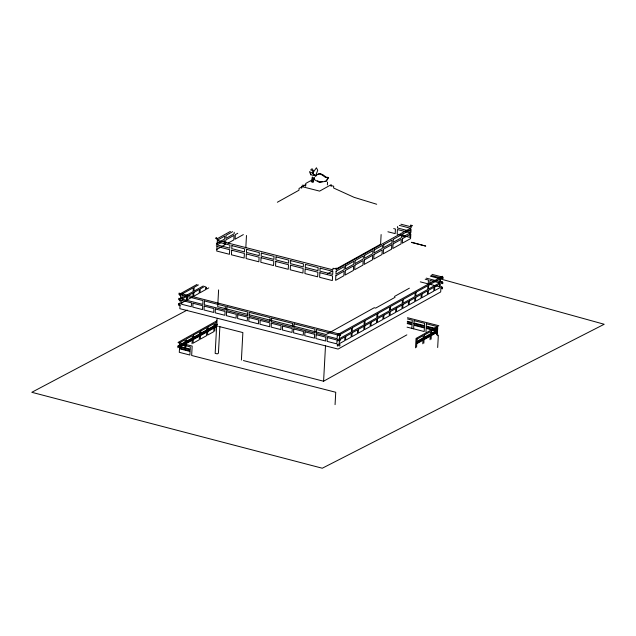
<?xml version="1.0" encoding="UTF-8"?>
<svg xmlns="http://www.w3.org/2000/svg" width="636" height="636" viewBox="0 0 636 636"><rect width="100%" height="100%" fill="white"/><g stroke="black" fill="none" stroke-linecap="round" stroke-linejoin="round"><path stroke-width="0.95" d="M431.939 274.362L443.117 277.216L443.046 278.52L441.44 278.115L442.386 277.582L442.449 276.278L337.955 334.457L337.883 335.768L338.829 335.236L340.443 335.649L340.514 334.345L179.05 293.124L178.978 294.436L180.592 294.85L180.386 298.697L178.772 298.292L178.7 299.596L180.314 300.009L180.107 303.865L178.493 303.452L178.422 304.755L180.036 305.169L179.845 308.683L338.074 349.069L440.684 291.948L440.875 288.434L442.489 288.847L442.561 287.536L440.947 287.13L441.893 286.598L441.821 287.909M186.467 300.319L186.674 296.471L181.96 299.095M184.758 347.828L185.203 339.656L178.994 343.106M185.807 347.24L185.998 343.686M186.03 343.098L186.094 341.977M186.125 341.389L186.253 339.067L192.454 335.617L192.016 343.79M205.698 286.812L205.539 289.698L200.038 292.767L200.253 288.911L204.927 286.303M206.501 287.297L206.398 289.221L208.759 287.909M216.606 239.088L216.693 237.53L215.405 238.246L217.393 238.746L217.305 240.305L332.922 269.823L333.002 268.265L334.989 268.766L336.269 268.05L336.19 269.608L411.158 227.871L411.246 226.313L412.533 225.597L410.546 225.088L410.466 226.647L400.911 224.214M214.825 331.086L215.27 322.913L216.82 322.047M217.035 318.843L215.167 353.362L217.226 353.886L218.426 353.211L219.865 326.713M218.601 289.921L217.695 306.663L247.444 314.303M225.557 244.51L225.812 239.923L234.056 235.336L233.81 239.923L228.03 243.135M234.223 232.259L234.143 233.778L225.891 238.365L226.058 235.336L232.657 231.663M245.798 248.064L246.482 235.471M241.402 360.055L242.865 332.572L218.712 326.403M301.655 188.28L301.75 186.563L319.614 191.118L331.205 184.671L331.11 186.396M305.582 186.316L305.733 183.462L314.303 178.692M310.654 174.876L310.694 174.057M311.95 181.347L312.149 177.675M314.446 179.106L314.478 178.525M327.373 184.917L327.532 182.071M243.429 360.572L323.589 381.226L325.497 345.889M335.069 404.647L335.736 392.261L191.659 355.484L192.167 346.071L178.016 342.462L216.812 320.854M339.354 340.888L339.195 343.774L344.696 340.713L344.903 336.857L339.401 339.926M381.123 234.557L380.598 244.24L336.039 269.052M397.58 226.519L397.5 227.99L410.212 231.234L410.379 228.205L399.36 225.39M410.085 233.714L409.886 237.379L397.166 234.135L397.413 229.548L410.133 232.792M411.842 328.367L412.033 324.813L407.231 323.581M413.631 328.82L413.829 325.266L424.387 327.961L424.188 331.515L407.072 327.15M415.531 347.836L416.047 338.424L438.856 325.727L407.501 317.722M416.588 347.248L416.779 343.694L422.98 340.236L422.789 343.798M423.838 343.209L424.029 339.656L430.238 336.198L430.039 339.759M425.985 331.976L426.176 328.422L436.749 331.118L436.558 334.671M431.097 339.171L431.288 335.617L437.488 332.159L437.298 335.721M439.595 283.855L439.436 286.741L429.753 284.268L429.96 280.412L439.651 282.885M437.679 347.518L438.347 335.132M442.1 282.75L442.171 281.438L441.225 281.963L442.839 282.376L442.767 283.688L441.153 283.274M312.626 173.199L316.426 167.777L317.73 170.321L315.647 175.552M313.365 177.977L312.761 181.562L313.135 182.119L311.115 181.61L313.667 181.824L313.294 181.26L313.898 177.675M314.462 177.627L313.914 179.4L319.224 182.301L325.886 181.34L328.104 177.929L325.489 177.388L320.886 174.2L318.103 173.962M312.348 171.267L312.936 170.44M315.536 176.204L316.609 174.86L319.995 173.541L323.112 174.876L326.022 177.094L328.605 177.516L326.419 181.045L324.519 181.324M317.141 174.566L316.068 175.902L313.548 174.296M311.648 181.308L312.483 181.053L312.379 176.951M305.876 184.655L299.055 188.447L298.96 190.236L277.352 202.248M217.472 238.603L230.399 231.409M217.345 240.185L224.77 236.051L224.603 239.08L216.359 243.675M216.28 245.234L220.962 242.626M222.99 241.497L224.524 240.639L224.277 245.226L216.852 249.36M237.761 233.269L235.344 234.62L235.089 239.208L243.342 234.612M197.049 284.419L179.718 294.063L179.646 295.374L180.592 294.85M181.451 294.373L193.312 287.766L193.106 291.622L181.244 298.22M198.408 284.928L194.171 287.289L193.956 291.145L203.281 285.954M180.386 298.697L179.439 299.23L179.368 300.534L180.314 300.009M180.107 303.865L179.161 304.39L179.09 305.693L180.036 305.169M181.745 302.951L185.68 300.756M177.818 346.016L217.274 324.05M177.786 346.604L217.242 324.638M177.73 347.725L217.178 325.759M179.36 347.383L217.146 326.348M327.468 273.822L332.612 270.96M394.439 296.487L409.377 288.172M395.051 297.322L375.685 308.102L374.238 307.737L326.117 334.528L249.36 314.796M323.589 381.226L406.849 334.87M187.222 310.058L31.8 392.301L322.285 468.223L604.2 324.265L430.31 276.135M322.611 181.594L319.757 182.007L317.483 180.767M302.148 185.227L305.733 185.37M407.35 321.275L412.16 322.5L412.287 320.186L407.477 318.962M311.553 170.337C309.629 170.321 311.918 168.254 312.546 169.081L313.365 171.545L312.705 173.771M330.839 185.497L333.709 186.229L333.614 188.018L354.069 197.327L376.695 204.251M393.692 228.594L395.433 229.04L395.187 233.627L387.912 231.774M411.373 242.419L425.746 246.084L411.627 242.252M431.128 275.483L439.929 277.725L439.715 281.581L437.004 280.889M426.271 278.147L436.097 280.659M425.198 279.196L428.449 280.031L428.243 283.887L420.317 281.859M407.318 321.88L412.128 323.104L412.064 324.225L407.263 322.993M181.824 300.391L181.61 304.247L191.301 306.719L191.508 302.863L181.824 300.391M182.103 295.231L181.896 299.087L202.773 304.413L202.979 300.566L182.103 295.231M179.487 348.767L179.296 352.328L189.87 355.023L190.061 351.47L179.487 348.767M179.583 347.057L179.519 348.178L190.092 350.881L190.156 349.76L179.583 347.057M179.742 344.148L179.614 346.461L190.188 349.156L190.315 346.851L179.742 344.148M187.533 295.994L187.318 299.842L192.819 296.781L193.034 292.926L187.533 295.994M193.018 303.253L192.811 307.109L202.494 309.581L202.701 305.725L193.018 303.253M193.893 292.449L193.678 296.304L199.179 293.244L199.394 289.388L193.893 292.449M193.503 335.029L193.066 343.202L199.267 339.751L199.712 331.579L193.503 335.029M200.761 330.99L200.316 339.163L206.517 335.713L206.962 327.54L200.761 330.99M204.212 306.107L204.005 309.963L213.688 312.435L213.895 308.579L204.212 306.107M204.49 300.947L204.283 304.803L225.16 310.13L225.375 306.274L204.49 300.947M208.012 326.952L207.575 335.124L213.775 331.674L214.221 323.501L208.012 326.952M216.971 246.45L216.725 251.037L229.445 254.289L229.691 249.702L216.971 246.45M217.218 241.863L217.059 244.892L229.771 248.143L229.938 245.114L217.218 241.863M215.405 308.969L215.199 312.817L224.882 315.289L225.088 311.441L215.405 308.969M226.599 311.823L226.392 315.679L236.075 318.151L236.29 314.295L226.599 311.823M226.877 306.663L226.67 310.519L247.555 315.846L247.762 311.99L226.877 306.663M231.671 250.202L231.425 254.79L244.145 258.041L244.391 253.454L231.671 250.202M231.917 245.615L231.758 248.644L244.478 251.896L244.637 248.867L231.917 245.615M237.792 314.685L237.586 318.533L247.269 321.005L247.484 317.157L237.792 314.685M246.37 253.955L246.124 258.542L258.844 261.793L259.091 257.206L246.37 253.955M246.617 249.368L246.458 252.397L259.178 255.648L259.337 252.619L246.617 249.368M248.986 317.539L248.779 321.395L258.47 323.867L258.677 320.011L248.986 317.539M249.272 312.379L249.058 316.227L269.942 321.562L270.149 317.706L249.272 312.379M261.07 257.707L260.824 262.294L273.544 265.546L273.79 260.959L261.07 257.707M261.317 253.12L261.158 256.149L273.877 259.401L274.036 256.364L261.317 253.12M260.188 320.393L259.973 324.249L269.664 326.721L269.871 322.865L260.188 320.393M271.381 323.255L271.175 327.111L280.858 329.583L281.064 325.727L271.381 323.255M271.659 318.095L271.453 321.943L292.329 327.278L292.536 323.422L271.659 318.095M275.77 261.46L275.523 266.047L288.243 269.298L288.49 264.711L275.77 261.46M276.016 256.872L275.857 259.901L288.577 263.153L288.736 260.116L276.016 256.872M282.575 326.109L282.368 329.965L292.051 332.437L292.258 328.581L282.575 326.109M290.469 265.212L290.223 269.799L302.943 273.051L303.189 268.464L290.469 265.212M290.716 260.625L290.557 263.654L303.277 266.905L303.436 263.868L290.716 260.625M293.768 328.971L293.562 332.827L303.245 335.299L303.452 331.443L293.768 328.971M294.047 323.811L293.84 327.659L314.717 332.994L314.931 329.138L294.047 323.811M305.169 268.964L304.922 273.552L317.642 276.803L317.889 272.216L305.169 268.964M305.423 264.377L305.256 267.406L317.976 270.658L318.135 267.621L305.423 264.377M304.962 331.825L304.755 335.681L314.438 338.153L314.645 334.298L304.962 331.825M316.156 334.687L315.949 338.535L325.632 341.007L325.847 337.16L316.156 334.687M316.434 329.52L316.227 333.375L337.112 338.71L337.319 334.854L316.434 329.52M319.868 272.717L319.622 277.304L332.342 280.555L332.588 275.96L319.868 272.717M320.123 268.13L319.956 271.159L332.676 274.41L332.835 271.373L320.123 268.13M327.349 337.541L327.143 341.397L336.826 343.869L337.04 340.014L327.349 337.541M335.856 275.754L335.609 280.341L343.853 275.754L344.1 271.167L335.856 275.754M336.102 271.167L335.943 274.195L344.187 269.608L344.354 266.579L336.102 271.167M337.39 344.784L337.319 346.087L338.265 345.563L339.878 345.976L339.95 344.664L338.336 344.251L337.39 344.784M337.668 339.616L337.605 340.928L338.551 340.403L340.157 340.809L340.228 339.505L338.614 339.091L337.668 339.616M339.688 334.759L339.473 338.614L351.334 332.008L351.549 328.16L339.688 334.759M345.388 270.451L345.141 275.038L353.385 270.443L353.632 265.856L345.388 270.451M345.634 265.864L345.475 268.893L353.719 264.298L353.886 261.269L345.634 265.864M345.761 336.38L345.555 340.236L351.056 337.175L351.263 333.32L345.761 336.38M354.92 265.14L354.673 269.728L362.918 265.14L363.164 260.553L354.92 265.14M355.166 260.553L355.007 263.582L363.251 258.995L363.418 255.958L355.166 260.553M352.121 332.843L351.915 336.698L357.416 333.63L357.623 329.782L352.121 332.843M352.4 327.683L352.193 331.531L364.054 324.932L364.261 321.077L352.4 327.683M358.481 329.297L358.275 333.153L363.776 330.092L363.983 326.236L358.481 329.297M364.452 259.838L364.205 264.425L372.45 259.83L372.696 255.243L364.452 259.838M364.698 255.243L364.539 258.28L372.783 253.685L372.95 250.656L364.698 255.243M364.841 325.759L364.635 329.615L370.136 326.554L370.343 322.698L364.841 325.759M365.12 320.6L364.913 324.455L376.774 317.849L376.981 313.993L365.12 320.6M373.984 254.527L373.737 259.114L381.982 254.519L382.228 249.932L373.984 254.527M374.23 249.94L374.071 252.969L382.315 248.382L382.482 245.345L374.23 249.94M371.201 322.221L370.995 326.069L376.496 323.009L376.703 319.153L371.201 322.221M377.561 318.676L377.355 322.531L382.856 319.471L383.063 315.615L377.561 318.676M377.84 313.516L377.633 317.372L389.494 310.765L389.701 306.91L377.84 313.516M383.516 249.217L383.27 253.812L391.514 249.217L391.76 244.629L383.516 249.217M383.762 244.629L383.603 247.666L391.848 243.071L392.015 240.042L383.762 244.629M383.921 315.138L383.715 318.994L389.216 315.925L389.423 312.077L383.921 315.138M393.048 243.914L392.802 248.501L401.046 243.906L401.292 239.319L393.048 243.914M393.294 239.327L393.135 242.356L401.38 237.769L401.547 234.732L393.294 239.327M390.281 311.6L390.075 315.448L395.576 312.387L395.783 308.532L390.281 311.6M390.56 306.433L390.353 310.288L402.214 303.69L402.421 299.834L390.56 306.433M396.641 308.055L396.435 311.91L401.936 308.85L402.143 304.994L396.641 308.055M402.58 238.603L402.334 243.19L410.578 238.603L410.824 234.016L402.58 238.603M402.827 234.016L402.668 237.053L410.912 232.458L411.079 229.429L402.827 234.016M403.001 304.517L402.787 308.373L408.296 305.304L408.503 301.456L403.001 304.517M403.28 299.357L403.073 303.205L414.934 296.607L415.141 292.751L403.28 299.357M409.361 300.979L409.147 304.827L414.656 301.766L414.863 297.91L409.361 300.979M413.917 323.557L413.861 324.678L424.419 327.373L424.474 326.252L413.917 323.557M414.076 320.647L413.949 322.969L424.506 325.656L424.633 323.342L414.076 320.647M415.721 297.433L415.507 301.289L421.008 298.228L421.223 294.373L415.721 297.433M416 292.274L415.793 296.13L427.654 289.523L427.861 285.667L416 292.274M416.874 341.985L416.811 343.106L423.012 339.648L423.075 338.535L416.874 341.985M417.025 339.075L416.906 341.381L423.107 337.939L423.234 335.617L417.025 339.075M422.081 293.896L421.867 297.751L427.368 294.683L427.583 290.835L422.081 293.896M424.125 337.947L424.061 339.067L430.27 335.609L430.326 334.496L424.125 337.947M424.284 335.037L424.156 337.342L430.357 333.9L430.485 331.579L424.284 335.037M426.263 326.713L426.207 327.834L436.781 330.529L436.845 329.408L426.263 326.713M426.422 323.796L426.295 326.125L436.876 328.812L436.996 326.499L426.422 323.796M428.433 290.358L428.227 294.206L433.728 291.145L433.943 287.289L428.433 290.358M428.72 285.19L428.505 289.046L440.366 282.44L440.581 278.592L428.72 285.19M431.375 333.908L431.319 335.029L437.52 331.571L437.584 330.458L431.375 333.908M431.534 330.998L431.415 333.304L437.616 329.861L437.743 327.54L431.534 330.998M434.793 286.812L434.587 290.668L440.088 287.607L440.303 283.751L434.793 286.812M310.288 173.421L311.211 174.884L315.202 175.83L312.546 173.207L309.454 171.656L310.288 173.421"/></g></svg>
